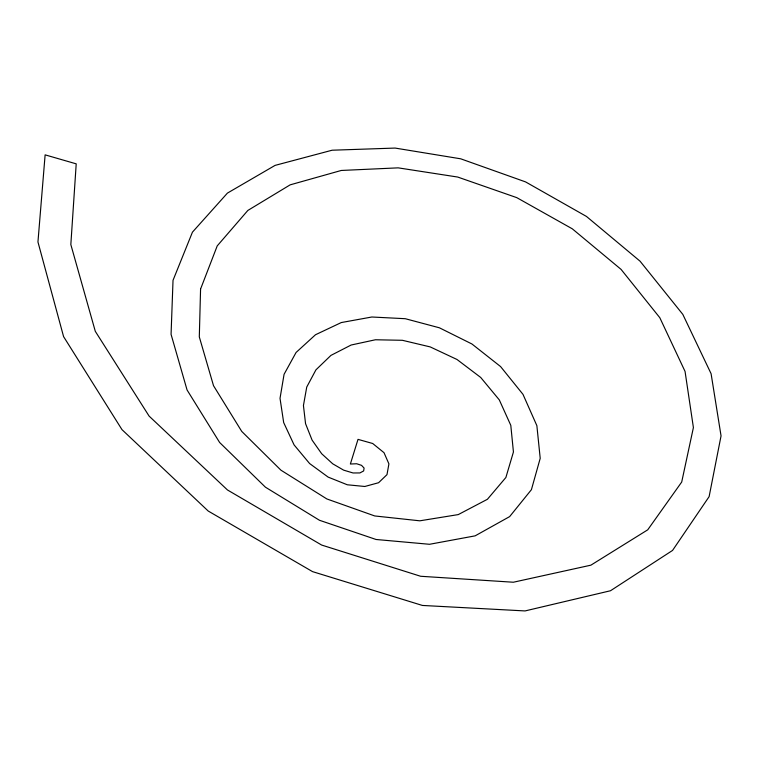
<?xml version="1.0" encoding="UTF-8"?>
<svg xmlns="http://www.w3.org/2000/svg" width="759" height="759" viewBox="0 0 759 759"><rect width="100%" height="100%" fill="white"/><g stroke="black" fill="none" stroke-linecap="round" stroke-linejoin="round"><path stroke-width="1.14" d="M200.575 289.046L199.304 336.892L213.516 385.695L241.742 431.416L280.934 470.182L326.873 498.957L374.718 515.949L419.803 520.816L458.256 514.593L487.411 499.289L505.883 477.496L513.435 451.975L510.798 425.344L499.299 399.889L480.713 377.46L456.994 359.481L430.211 346.91L402.384 340.298L375.449 339.766L351.142 345.022L330.943 355.392L315.934 369.851L306.74 387.052L303.439 405.515L305.554 423.674L312.091 440.116L321.683 453.74L332.727 463.815L343.647 470.153L353.058 472.971L359.927 472.933L363.646 470.941L364.092 468.066L361.54 465.352L356.664 463.758L350.373 464.015L358.011 439.366L372.707 443.503L384.016 452.696L388.912 463.882L386.986 474.641L378.589 482.724L364.813 486.481L347.309 484.783L328.135 477.098L309.615 463.54L294.084 444.907L283.676 422.564L280.024 398.342L284.075 374.301L296.067 352.48L315.507 334.738L341.294 322.556L371.853 317.006L405.268 318.704L439.385 327.793L471.946 343.998L500.589 366.578L522.989 394.357L536.869 425.666L540.209 458.332L531.414 489.678L509.64 516.613L475.134 535.854L429.528 544.288L376.075 539.488L319.482 520.276L265.413 487.174L219.626 442.478L187.065 389.974L171.069 334.339L173.024 280.327L192.444 232.159L227.415 193.109L275.081 165.386L332.119 150.216L395.116 148.071L460.704 158.811L525.57 181.904L586.46 216.438L640.046 261.172L682.815 314.378L711.088 373.694L721.05 435.894L709.115 496.642L672.55 550.427L610.492 590.749L525.067 610.929L422.402 605.445L312.556 571.631L208.213 511.035L121.99 429.641L63.585 336.617L37.95 241.96L45.123 154.855L76.213 163.849L70.834 244.569L95.302 331.332L149.096 416.084L227.444 489.953L321.655 545.057L420.647 576.271L513.359 582.229L590.891 565.17L647.721 529.829L681.705 482.031L693.403 427.564L685.054 371.436L659.799 317.689L621.071 269.388L572.305 228.82L516.784 197.644L457.705 177.046L398.162 167.853L341.275 170.462L290.147 184.854L247.851 210.442L217.226 245.888L200.575 289.046"/></g></svg>
